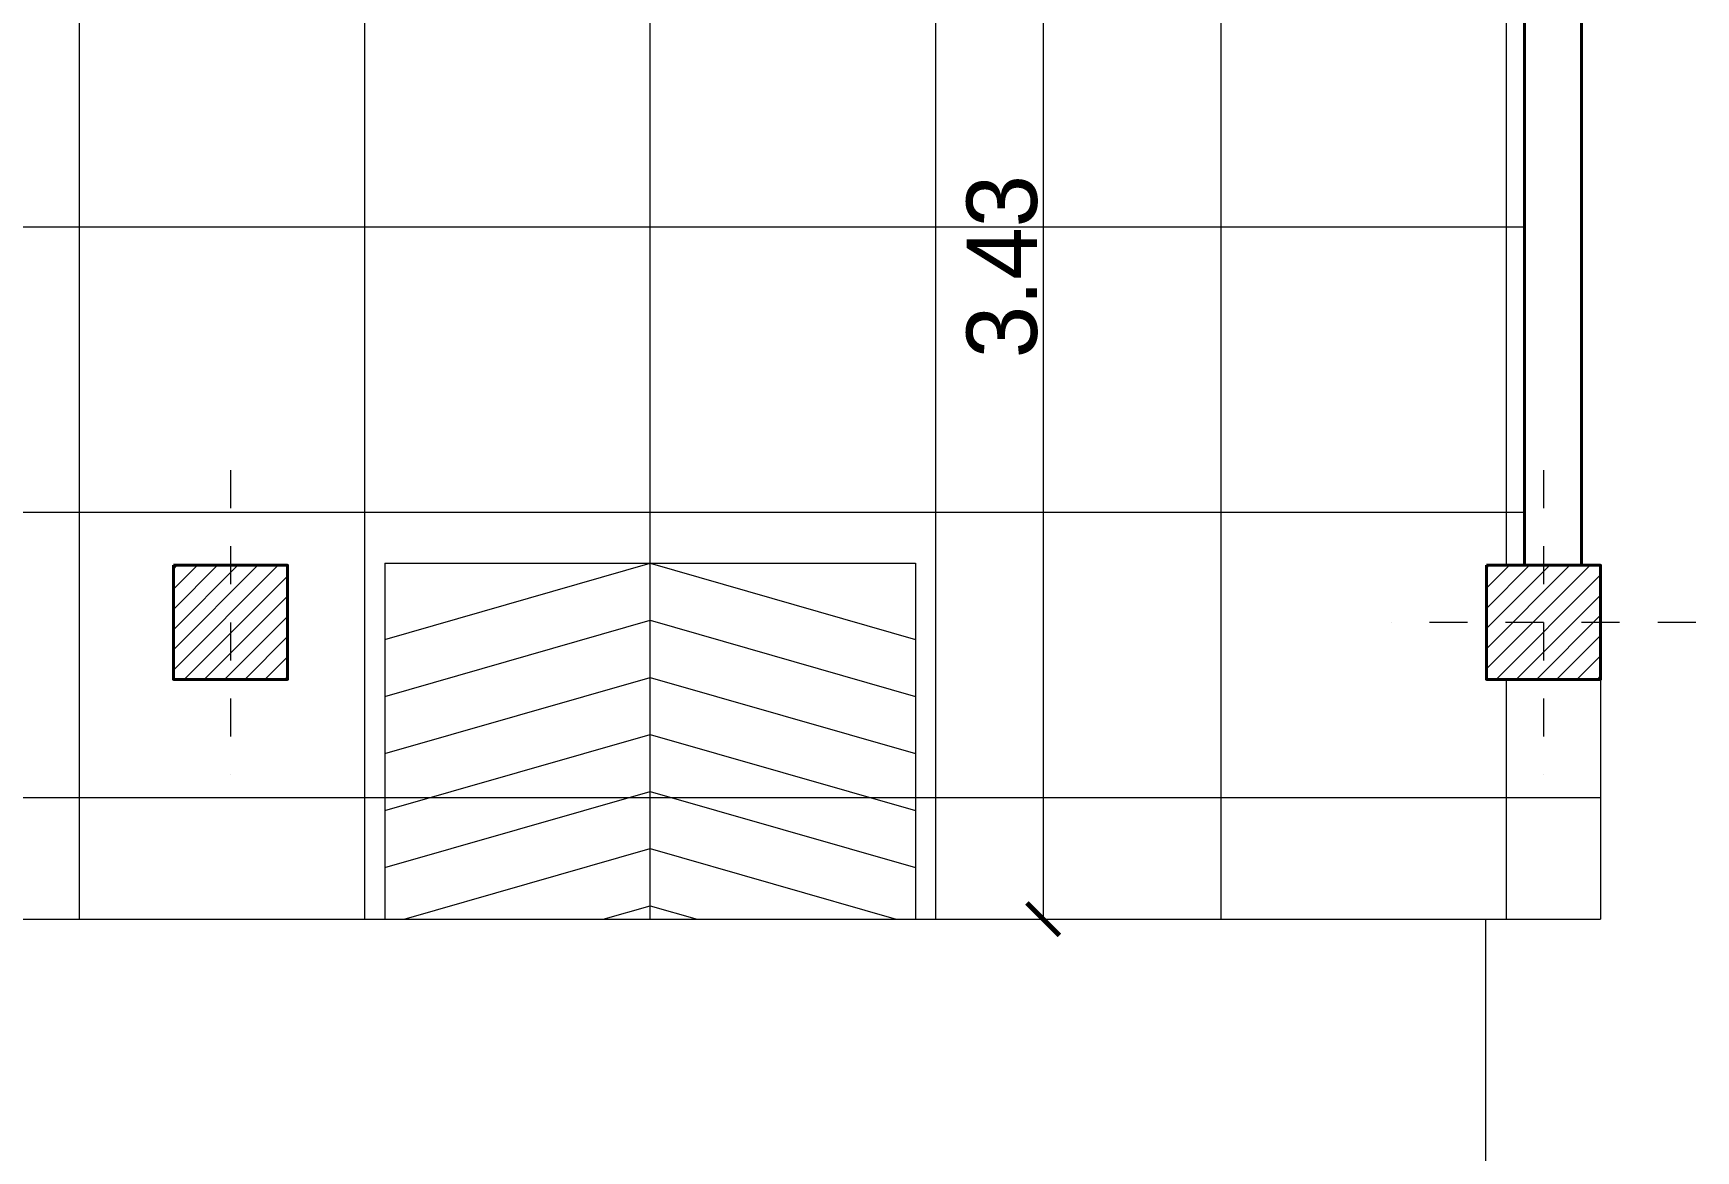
# Model space of a CAD drawing. Header units: millimetres. Extents: x 189.5 to 285.5, y -15 to 51.
# Drawn here: x 253.346 to 257.714, y 18.948 to 21.885 of the extents above; entities that cross this region are included whole.
import ezdxf

# ---------------------------------------------------------------- set-up
doc = ezdxf.new("R2010")
doc.units = ezdxf.units.MM
doc.header["$LTSCALE"] = 0.005
doc.header["$MEASUREMENT"] = 0
doc.linetypes.add('ACAD_ISO10W100', pattern=[18, 12, -3, 0, -3])
for name, color, linetype, lineweight in [('Aux', 1, 'Continuous', 9), ('columna', 6, 'Continuous', 40), ('cotas', 1, 'Continuous', 15), ('ejes', 1, 'ACAD_ISO10W100', 9), ('gradas', 2, 'Continuous', 20), ('Hatch', 11, 'Continuous', 9), ('muebles', 2, 'Continuous', 20), ('muro', 5, 'Continuous', 40)]:
    doc.layers.add(name, color=color, linetype=linetype, lineweight=lineweight)
doc.styles.get("Standard").update_dxf_attribs({"font": 'ERASMD.TTF', "height": 0.185})
doc.dimstyles.get("Standard").update_dxf_attribs({"dimtxt": 0.15, "dimasz": 0.085, "dimexe": 0.07, "dimexo": 0.4, "dimgap": 0.015, "dimtad": 1, "dimzin": 1, "dimdsep": 46, "dimtxsty": 'Standard', "dimblk": 'ARCHTICK', "dimcen": 0, "dimclrd": 256, "dimclre": 256, "dimclrt": 2, "dimadec": 0, "dimazin": 0, "dimtfac": 1, "dimtix": 1, "dimtmove": 0, "dimatfit": 0, "dimfxl": 1, "dimlwd": -1, "dimlwe": -1, "dimarcsym": 0})
pattern_1 = [(45, (-337.5334649447541, 81.37570602885171), (-0.02651650429449553, 0.02651650429449553), [])]

# ---------------------------------------------------------------- blocks, each defined once
blk = doc.blocks.new('_ArchTick')
at = {"color": 0, "linetype": 'ByBlock', "const_width": 0.15}
blk.add_lwpolyline([(-0.5, -0.5), (0.5, 0.5)], dxfattribs=at)
blk = doc.blocks.new('*D169')
at = {"layer": 'cotas', "transparency": 16777216}
for p, q in [((255.9194552474638, 22.98628807079189), (256.0692355064184, 22.98628807079189)), ((255.9992355064184, 22.98628807079189), (255.9992355064184, 19.5562880707918)), ((255.9194552474638, 19.5562880707918), (256.0692355064184, 19.5562880707918))]:
    blk.add_line(p, q, dxfattribs=at)
at = {"layer": 'Defpoints', "color": 0, "transparency": 16777216}
for p in [(255.5194552474638, 22.98628807079189), (255.5194552474638, 19.5562880707918), (255.9992355064184, 19.5562880707918)]:
    blk.add_point(p, dxfattribs=at)
at = {"layer": 'cotas', "transparency": 16777216, "xscale": 0.085, "yscale": 0.085, "zscale": 0.085}
for p, rotation in [((255.9992355064184, 22.98628807079189), 90), ((255.9992355064184, 19.5562880707918), 270)]:
    blk.add_blockref('_ArchTick', p, dxfattribs=dict(at, rotation=rotation))
at = {"layer": 'cotas', "color": 2, "transparency": 16777216, "insert": (255.8917355064183, 21.27128807079177), "char_height": 0.185, "attachment_point": 5, "rotation": 90}
blk.add_mtext('3.43', dxfattribs=at)

msp = doc.modelspace()

# ---------------------------------------------------------------- hatches: boundary and pattern name
at = {"layer": 'Hatch'}
h = msp.add_hatch(dxfattribs=at)
h.set_pattern_fill('NET', color=256, scale=6, style=0)
h.set_pattern_definition([(0, (-337.5334649447541, 81.37570602885171), (0, 0.75), []), (90, (-337.5334649447541, 81.37570602885171), (-0.75, 4.592273826833915e-17), [])])
h.paths.add_polyline_path([(252.1038909515549, 22.98561842555168, -2.414213564037251), (252.1020308324781, 22.98747854462714), (252.0889513592696, 22.98747854462873), (252.0889513592696, 22.98628807079184), (251.6389513592695, 22.98628807079183), (251.1389513592695, 22.98628807079186), (248.7089513592696, 22.98628807079135), (248.6889513592695, 22.98628807079135), (247.9890367852244, 22.98628807079135), (247.5389513592695, 22.98628807079135), (246.5439513592695, 22.98628807079135), (245.6939513592696, 22.98628807079135), (245.3939513592695, 22.98628807079135), (243.7439513592695, 22.98628807079135), (242.7439513592695, 22.98628807079135), (240.9939513592695, 22.98628807079135), (240.6939513592696, 22.98628807079135), (239.8439513592696, 22.98628807079135), (238.7939513592695, 22.98628807079135), (238.3939513592695, 22.98628807079135), (238.1939513592696, 22.98628807079136), (237.2139513592697, 22.98628807079136), (234.7839513592696, 22.98628807079133), (234.7639513592696, 22.98628807079133), (234.7639513592696, 22.98636802783069), (234.1921289388995, 22.98636802783069), (234.1921289388995, 22.32371024168052), (234.1921289388995, 20.22776177328468), (234.1921289388995, 19.63628807079144), (234.1921289388995, 19.26852839724609), (234.1921289388997, 18.3185283972465), (234.1921289388997, 17.61128807079182), (234.1921289388997, 17.26128807079181), (234.0921289388996, 17.26128807079181), (234.0921289388996, 16.67260720331663), (234.0921289388996, 13.93141270840081), (234.0921289388996, 13.18628807079182), (234.0921289388994, 12.88628807079198), (234.0921289388991, 11.28628807079185), (237.5439513592697, 11.28628807079185), (237.5439513592697, 12.83628807079191), (237.2939513592701, 12.83628807079191), (236.89395135927, 12.83628807079191), (236.89395135927, 13.23628807079189), (237.2939513592701, 13.23628807079189), (237.5439513592698, 13.23628807079189), (237.54395135927, 19.55628807079179), (252.1187457793546, 19.55628807079179), (252.1187457793546, 19.64947813824267), (252.0706547125452, 19.64947813824267), (252.1187457793548, 20.13405533157958), (252.1187457793546, 19.55628807079179), (257.4639513592696, 19.5562880707918), (257.4639513592695, 20.1862880707917), (257.1639513592695, 20.1862880707917), (257.1639513592696, 20.48628807079177), (257.2639513592694, 20.48628807079177), (257.2639513592694, 22.98628807079189), (256.7139513592695, 22.98628807079189), (255.3366040933745, 22.98628807079189, -0.4199047918111877), (254.648326348148, 22.27315293824061), (254.648326348148, 22.27133269996786), (254.6408858718398, 22.27133269996786), (254.6408858718398, 22.27032355189795, -1.126481995361507), (254.6284208063116, 22.27133269996786), (254.6222846810695, 22.27133269996786), (254.6222846810695, 22.98747854462853), (254.6014513592695, 22.98747854462853), (254.6014513592695, 24.74628807079138), (257.2639513592695, 24.74628807079139), (257.2639513592693, 23.38628807079188), (257.4139513592695, 23.38628807079188), (257.4139513592693, 25.34128807079159), (257.2639513592694, 25.34128807079161), (257.2639513592694, 24.89628807079138), (251.7889513592695, 24.89628807079138), (251.7889513592695, 26.43628807079138), (251.6389513592696, 26.43628807079138), (251.6389513592695, 23.28628807079183), (251.7889513592695, 23.28628807079183), (251.7889513592696, 24.74628807079137), (254.4514513592694, 24.74628807079138), (254.4514513592694, 23.13628807079208), (252.8330576297549, 23.13628807079208), (252.8330576297549, 22.98628824590409), (252.8182103590112, 22.98628824750885, -0.419904866709646), (252.1299326186335, 22.2731529382408), (252.1299326186335, 22.27133269996804), (252.1224921423253, 22.27133269996804), (252.1224921423253, 22.27032355189514, -1.126481995005869), (252.1100270767969, 22.27133269996804), (252.1038909515549, 22.27133269996804)])
h.paths.add_polyline_path([(240.6439513592696, 20.48628807079177), (240.6439513592696, 20.1862880707917), (240.3439513592695, 20.1862880707917), (240.3439513592695, 20.48628807079177)], flags=17)
h.paths.add_polyline_path([(237.2439513592698, 20.1862880707917), (236.9439513592697, 20.1862880707917), (236.9439513592697, 20.48628807079177), (237.2439513592698, 20.48628807079177)], flags=17)
h.paths.add_polyline_path([(243.6939513592696, 20.48628807079177), (243.9939513592694, 20.48628807079178), (243.9939513592695, 20.1862880707917), (243.6939513592696, 20.1862880707917)], flags=17)
h.paths.add_polyline_path([(237.2439513592698, 16.9362880707917), (237.2439513592698, 16.63628807079175), (236.9439513592697, 16.63628807079175), (236.9439513592697, 16.9362880707917)], flags=16)
h.paths.add_polyline_path([(247.0439513592695, 20.48628807079177), (247.3439513592695, 20.48628807079178), (247.3439513592696, 20.1862880707917), (247.0439513592696, 20.1862880707917)], flags=17)
h.paths.add_polyline_path([(250.3639513592694, 20.48628807079178), (250.6639513592696, 20.48628807079177), (250.6639513592696, 20.1862880707917), (250.3639513592697, 20.1862880707917)], flags=17)
h.paths.add_polyline_path([(252.116592189181, 22.27636913918495, -0.03896766346203715), (252.1175626368307, 22.27623207035962, -0.9728150875891242), (252.1151768573746, 22.26387032283586, -1.04180337291388), (252.1177266983917, 22.27619338036689, -21.89540693037424)], flags=17)
h.paths.add_polyline_path([(253.7139513592696, 20.48628807079177), (254.0139513592694, 20.48628807079177), (254.0139513592694, 20.1862880707917), (253.7139513592696, 20.1862880707917)], flags=17)
h.paths.add_polyline_path([(254.6282957779626, 22.27008407830277, 1796152.363669402), (254.6282957779626, 22.2700840923268)], flags=16)
h.paths.add_polyline_path([(234.274902785261, 19.11331193394851), (234.8615493054075, 19.11331193394851), (234.8615493054075, 18.82984856398514), (234.274902785261, 18.82984856398514)], flags=24)
h.paths.add_polyline_path([(255.7470221364548, 22.37544064857165), (255.7470221364548, 22.96208716871817), (256.0304855064181, 22.96208716871817), (256.0304855064181, 22.37544064857165)], flags=24)
h.paths.add_polyline_path([(255.7470221364548, 20.95465345540732), (255.7470221364548, 21.58792268617655), (256.0304855064181, 21.58792268617655), (256.0304855064181, 20.95465345540732)], flags=24)
h.paths.add_polyline_path([(248.8725276801463, 22.27298606732919), (248.8725276801463, 22.87779375963689), (249.1559910501096, 22.87779375963689), (249.1559910501096, 22.27298606732919)], flags=24)
h.paths.add_polyline_path([(244.8420920170987, 22.36428247472001), (244.8420920170987, 22.9690901670277), (245.125555387062, 22.9690901670277), (245.125555387062, 22.36428247472001)], flags=24)
h.paths.add_polyline_path([(244.8420920170987, 21.43483294258652), (244.8420920170987, 22.03774319899678), (245.125555387062, 22.03774319899678), (245.125555387062, 21.43483294258652)], flags=24)
h.paths.add_polyline_path([(245.1459938472043, 20.29003807079183), (245.1459938472043, 20.89484576309953), (245.4294572171676, 20.89484576309953), (245.4294572171676, 20.29003807079183)], flags=24)
h.paths.add_polyline_path([(244.8420920170987, 19.55465345540723), (244.8420920170987, 20.18792268617646), (245.125555387062, 20.18792268617646), (245.125555387062, 19.55465345540723)], flags=25)
h.paths.add_polyline_path([(245.2120787651662, 16.99768316134541), (245.2120787651662, 19.89654030420251), (244.6546721717598, 19.89654030420251), (244.6546721717598, 16.99768316134541)], flags=25)
h = msp.add_hatch(dxfattribs=at)
h.set_pattern_fill('ANSI31', color=256, scale=0.3, style=0)
h.set_pattern_definition(pattern_1)
h.paths.add_polyline_path([(254.0139513592695, 20.48628807079178), (253.7139513592696, 20.48628807079177), (253.7139513592696, 20.1862880707917), (254.0139513592694, 20.1862880707917)])
h = msp.add_hatch(dxfattribs=at)
h.set_pattern_fill('ANSI31', color=256, scale=0.3, style=0)
h.set_pattern_definition(pattern_1)
h.paths.add_polyline_path([(257.4639513592696, 20.48628807079177), (257.1639513592696, 20.48628807079177), (257.1639513592696, 20.1862880707917), (257.4639513592696, 20.18628807079172)])

# ---------------------------------------------------------------- linework, layer by layer
at = {"layer": 'Aux'}
for p, q in [((254.2697130649764, 20.49168470194622), (255.6635475970307, 20.49168470194622)), ((254.2697130649764, 20.49168470194622), (254.2697130649764, 19.5562880707918)), ((255.6635475970307, 20.49168470194622), (255.6635475970306, 19.5562880707918))]:
    msp.add_line(p, q, dxfattribs=at)
for points in [[(254.2696073762728, 20.29168470194637), (254.9665774866518, 20.49168470194622), (255.6635475970307, 20.29168470194637)], [(254.2696073762728, 20.14168470194637), (254.9665774866518, 20.34168470194622), (255.6635475970307, 20.14168470194637)], [(254.2696073762728, 19.99168470194637), (254.9665774866518, 20.19168470194622), (255.6635475970307, 19.99168470194637)], [(254.2696073762728, 19.84168470194636), (254.9665774866518, 20.04168470194622), (255.6635475970307, 19.84168470194636)], [(254.2696073762728, 19.69168470194636), (254.9665774866518, 19.89168470194622), (255.6635475970307, 19.69168470194636)], [(254.3204979342534, 19.55628807079179), (254.9665774866518, 19.74168470194622), (255.6126570390502, 19.55628807079179)], [(254.8432255170379, 19.55628807079179), (254.9665774866518, 19.59168470194622), (255.0899294562656, 19.55628807079179)]]:
    msp.add_lwpolyline(points, dxfattribs=at)
at = {"layer": 'columna'}
for points in [[(253.7139513592696, 20.48628807079177), (253.7139513592696, 20.1862880707917), (254.0139513592695, 20.1862880707917), (254.0139513592695, 20.48628807079177)], [(257.1639513592695, 20.48628807079177), (257.1639513592695, 20.1862880707917), (257.4639513592696, 20.1862880707917), (257.4639513592696, 20.48628807079177)]]:
    msp.add_lwpolyline(points, close=True, dxfattribs=at)
at = {"layer": 'ejes'}
for p, q in [((253.8639513592695, 20.73628807079177), (253.8639513592695, 19.9362880707917)), ((257.3139513592696, 20.73628807079177), (257.3139513592696, 19.9362880707917)), ((257.7139513592696, 20.3362880707918), (256.9139513592695, 20.3362880707918))]:
    msp.add_line(p, q, dxfattribs=at)
at = {"layer": 'gradas', "linetype": 'Continuous'}
msp.add_line((257.1621289388996, 15.03628807079184), (257.1621289388997, 19.5562880707918), dxfattribs=at)
at = {"layer": 'muebles'}
for p in [(257.4639513592696, 20.1862880707917), (237.5439513592698, 19.55628807079179)]:
    msp.add_line(p, (257.4639513592696, 19.55628807079179), dxfattribs=at)
at = {"layer": 'muro', "linetype": 'ByBlock'}
for p, q in [((257.2639513592694, 20.48628807079177), (257.2639513592694, 22.98628807079183)), ((257.4139513592695, 20.48628807079177), (257.4139513592695, 22.98628807079183))]:
    msp.add_line(p, q, dxfattribs=at)

# ---------------------------------------------------------------- dimensions: what is measured, and where the dimension line sits
at = {"layer": 'cotas'}
dim = msp.add_linear_dim(base=(255.9992355064184, 19.5562880707918), p1=(255.5194552474637, 22.98628807079189), p2=(255.5194552474637, 19.55628807079179), angle=90, dimstyle='Standard', override={"dimtmove": 1}, dxfattribs=at)
dim.commit()
dim.dimension.update_dxf_attribs({"geometry": '*D169', "text_midpoint": (255.8917355064183, 21.27128807079177)})

doc.saveas('drawing.dxf')
